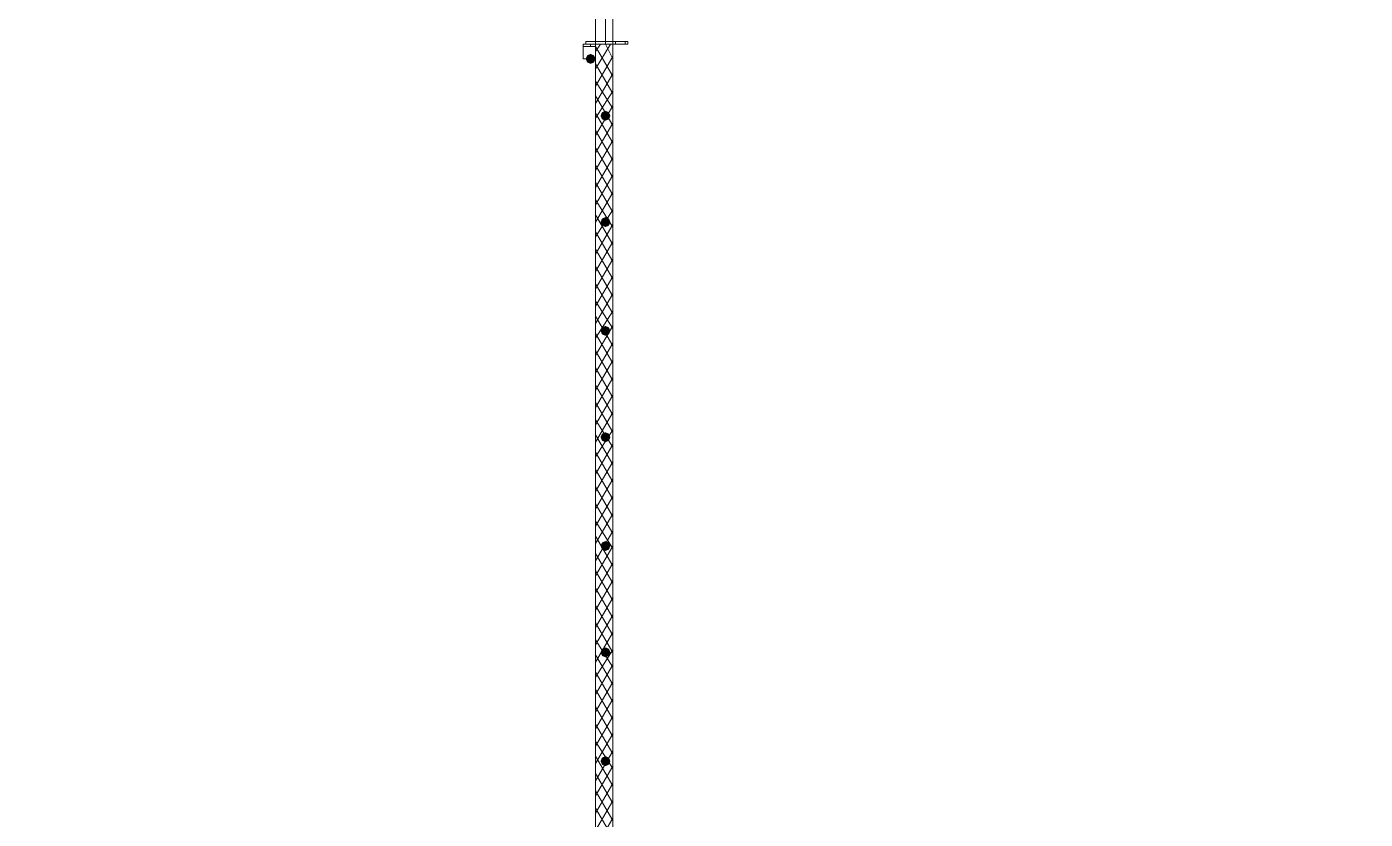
# Model space of a CAD drawing. Header units: millimetres. Extents: x 0 to 420, y 0 to 297.
# Drawn here: x 129 to 151.89, y 109.71 to 123.27 of the extents above; entities that cross this region are included whole.
import ezdxf

# ---------------------------------------------------------------- set-up
doc = ezdxf.new("R2010")
doc.units = ezdxf.units.MM

msp = doc.modelspace()

# ---------------------------------------------------------------- hatches: boundary and pattern name
for points in [[(138.726333, 122.724333), (138.701462, 122.664537), (138.641667, 122.639667), (138.581871, 122.664537), (138.557, 122.724333), (138.581871, 122.784129), (138.641667, 122.809), (138.701462, 122.784129)], [(138.980333, 121.750667), (138.955463, 121.690871), (138.895667, 121.666), (138.835871, 121.690871), (138.811, 121.750667), (138.835871, 121.810462), (138.895667, 121.835333), (138.955462, 121.810463)], [(138.980333, 119.930333), (138.955463, 119.870538), (138.895667, 119.845667), (138.835871, 119.870538), (138.811, 119.930333), (138.835871, 119.990129), (138.895667, 120.015), (138.955462, 119.990129)], [(138.980333, 118.067667), (138.955463, 118.007871), (138.895667, 117.983), (138.835871, 118.007871), (138.811, 118.067667), (138.835871, 118.127462), (138.895667, 118.152333), (138.955462, 118.127463)], [(138.980333, 116.247333), (138.955463, 116.187537), (138.895667, 116.162667), (138.835871, 116.187537), (138.811, 116.247333), (138.835871, 116.307129), (138.895667, 116.332), (138.955462, 116.307129)], [(138.980333, 114.384667), (138.955463, 114.324871), (138.895667, 114.3), (138.835871, 114.324871), (138.811, 114.384667), (138.835871, 114.444462), (138.895667, 114.469333), (138.955462, 114.444463)], [(138.980333, 112.564333), (138.955463, 112.504537), (138.895667, 112.479667), (138.835871, 112.504537), (138.811, 112.564333), (138.835871, 112.624129), (138.895667, 112.649), (138.955462, 112.624129)], [(138.980333, 110.701667), (138.955463, 110.641871), (138.895667, 110.617), (138.835871, 110.641871), (138.811, 110.701667), (138.835871, 110.761462), (138.895667, 110.786333), (138.955462, 110.761463)]]:
    msp.add_hatch(color=7).paths.add_polyline_path(points, flags=0)

# ---------------------------------------------------------------- linework, layer by layer
at = {"color": 43, "lineweight": 0}
for points in [[(109.516333, 140.081), (109.516333, 105.579333), (138.726333, 105.579333), (138.726333, 140.081)], [(139.022667, 140.081), (139.022667, 105.579333), (156.125333, 105.579333), (156.125333, 140.081)]]:
    msp.add_lwpolyline(points, close=True, dxfattribs=at)
at = {"color": 7, "lineweight": 0}
for points in [[(139.276667, 122.978333), (138.557, 122.978333), (138.557, 123.020667), (138.895667, 123.020667), (138.895667, 123.655667), (138.557, 123.655667), (138.557, 123.698), (139.276667, 123.698), (139.276667, 123.655667), (138.895667, 123.655667), (138.895667, 123.020667), (139.276667, 123.020667)], [(138.726333, 122.978333), (138.514667, 122.978333), (138.514667, 122.724333), (138.726333, 122.724333)], [(138.726333, 122.978333), (138.726333, 106.299), (139.022667, 106.299), (139.022667, 122.978333)], [(138.726333, 122.936), (138.726333, 122.724333), (138.514667, 122.724333), (138.514667, 122.936)]]:
    msp.add_lwpolyline(points, close=True, dxfattribs=at)
for points in [[(138.895667, 122.978333), (138.895667, 123.698)], [(138.557, 122.978333), (138.557, 123.020667)], [(138.641667, 122.978333), (138.641667, 122.936)], [(138.726333, 122.978333), (138.726333, 123.020667)], [(138.726333, 122.851333), (138.811, 122.978333)], [(138.726333, 122.555), (138.980333, 122.978333)], [(139.022667, 122.724333), (138.895667, 122.978333)], [(139.065, 122.978333), (139.065, 123.020667)], [(139.234333, 122.978333), (139.234333, 123.020667)], [(139.022667, 122.428), (138.726333, 122.936)], [(138.726333, 122.258667), (139.022667, 122.766667)], [(139.022667, 122.131667), (138.726333, 122.639667)], [(138.726333, 121.962333), (139.022667, 122.470333)], [(139.022667, 121.877667), (138.726333, 122.343333)], [(138.726333, 121.708333), (139.022667, 122.174)], [(139.022667, 121.581333), (138.726333, 122.089333)], [(138.726333, 121.412), (139.022667, 121.92)], [(139.022667, 121.285), (138.726333, 121.793)], [(138.726333, 121.115667), (139.022667, 121.623667)], [(139.022667, 120.988667), (138.726333, 121.496667)], [(138.726333, 120.819333), (139.022667, 121.327333)], [(139.022667, 120.692333), (138.726333, 121.200333)], [(138.726333, 120.523), (139.022667, 121.031)], [(139.022667, 120.396), (138.726333, 120.904)], [(138.726333, 120.226667), (139.022667, 120.734667)], [(139.022667, 120.099667), (138.726333, 120.607667)], [(138.726333, 119.930333), (139.022667, 120.438333)], [(139.022667, 119.845667), (138.726333, 120.311333)], [(138.726333, 119.676333), (139.022667, 120.142)], [(139.022667, 119.549333), (138.726333, 120.057333)], [(138.726333, 119.38), (139.022667, 119.888)], [(139.022667, 119.253), (138.726333, 119.761)], [(138.726333, 119.083667), (139.022667, 119.591667)], [(139.022667, 118.956667), (138.726333, 119.464667)], [(138.726333, 118.787333), (139.022667, 119.295333)], [(139.022667, 118.660333), (138.726333, 119.168333)], [(138.726333, 118.491), (139.022667, 118.999)], [(139.022667, 118.364), (138.726333, 118.872)], [(138.726333, 118.194667), (139.022667, 118.702667)], [(139.022667, 118.11), (138.726333, 118.575667)], [(138.726333, 117.940667), (139.022667, 118.406333)], [(139.022667, 117.813667), (138.726333, 118.321667)], [(138.726333, 117.644333), (139.022667, 118.152333)], [(139.022667, 117.517333), (138.726333, 118.025333)], [(138.726333, 117.348), (139.022667, 117.856)], [(139.022667, 117.221), (138.726333, 117.729)], [(138.726333, 117.051667), (139.022667, 117.559667)], [(139.022667, 116.924667), (138.726333, 117.432667)], [(138.726333, 116.755333), (139.022667, 117.263333)], [(139.022667, 116.628333), (138.726333, 117.136333)], [(138.726333, 116.459), (139.022667, 116.967)], [(139.022667, 116.332), (138.726333, 116.84)], [(138.726333, 116.162667), (139.022667, 116.670667)], [(139.022667, 116.078), (138.726333, 116.543667)], [(138.726333, 115.908667), (139.022667, 116.374333)], [(139.022667, 115.781667), (138.726333, 116.289667)], [(138.726333, 115.612333), (139.022667, 116.120333)], [(139.022667, 115.485333), (138.726333, 115.993333)], [(138.726333, 115.316), (139.022667, 115.824)], [(139.022667, 115.189), (138.726333, 115.697)], [(138.726333, 115.019667), (139.022667, 115.527667)], [(139.022667, 114.892667), (138.726333, 115.400667)], [(138.726333, 114.723333), (139.022667, 115.231333)], [(139.022667, 114.596333), (138.726333, 115.104333)], [(138.726333, 114.427), (139.022667, 114.935)], [(139.022667, 114.342333), (138.726333, 114.808)], [(138.726333, 114.130667), (139.022667, 114.638667)], [(139.022667, 114.046), (138.726333, 114.554)], [(138.726333, 113.876667), (139.022667, 114.384667)], [(139.022667, 113.749667), (138.726333, 114.257667)], [(138.726333, 113.580333), (139.022667, 114.088333)], [(139.022667, 113.453333), (138.726333, 113.961333)], [(138.726333, 113.284), (139.022667, 113.792)], [(139.022667, 113.157), (138.726333, 113.665)], [(138.726333, 112.987667), (139.022667, 113.495667)], [(139.022667, 112.860667), (138.726333, 113.368667)], [(138.726333, 112.691333), (139.022667, 113.199333)], [(139.022667, 112.564333), (138.726333, 113.072333)], [(138.726333, 112.395), (139.022667, 112.903)], [(139.022667, 112.310333), (138.726333, 112.776)], [(138.726333, 112.141), (139.022667, 112.606667)], [(139.022667, 112.014), (138.726333, 112.522)], [(138.726333, 111.844667), (139.022667, 112.352667)], [(139.022667, 111.717667), (138.726333, 112.225667)], [(138.726333, 111.548333), (139.022667, 112.056333)], [(139.022667, 111.421333), (138.726333, 111.929333)], [(138.726333, 111.252), (139.022667, 111.76)], [(139.022667, 111.125), (138.726333, 111.633)], [(138.726333, 110.955667), (139.022667, 111.463667)], [(139.022667, 110.828667), (138.726333, 111.336667)], [(138.726333, 110.659333), (139.022667, 111.167333)], [(139.022667, 110.574667), (138.726333, 111.040333)], [(138.726333, 110.363), (139.022667, 110.871)], [(139.022667, 110.278333), (138.726333, 110.786333)], [(138.726333, 110.109), (139.022667, 110.617)], [(139.022667, 109.982), (138.726333, 110.49)], [(138.726333, 109.812667), (139.022667, 110.320667)], [(139.022667, 109.685667), (138.726333, 110.193667)], [(138.726333, 109.516333), (139.022667, 110.024333)], [(139.022667, 109.389333), (138.726333, 109.897333)], [(138.726333, 109.22), (139.022667, 109.728)]]:
    msp.add_lwpolyline(points, dxfattribs=at)

doc.saveas('drawing.dxf')
